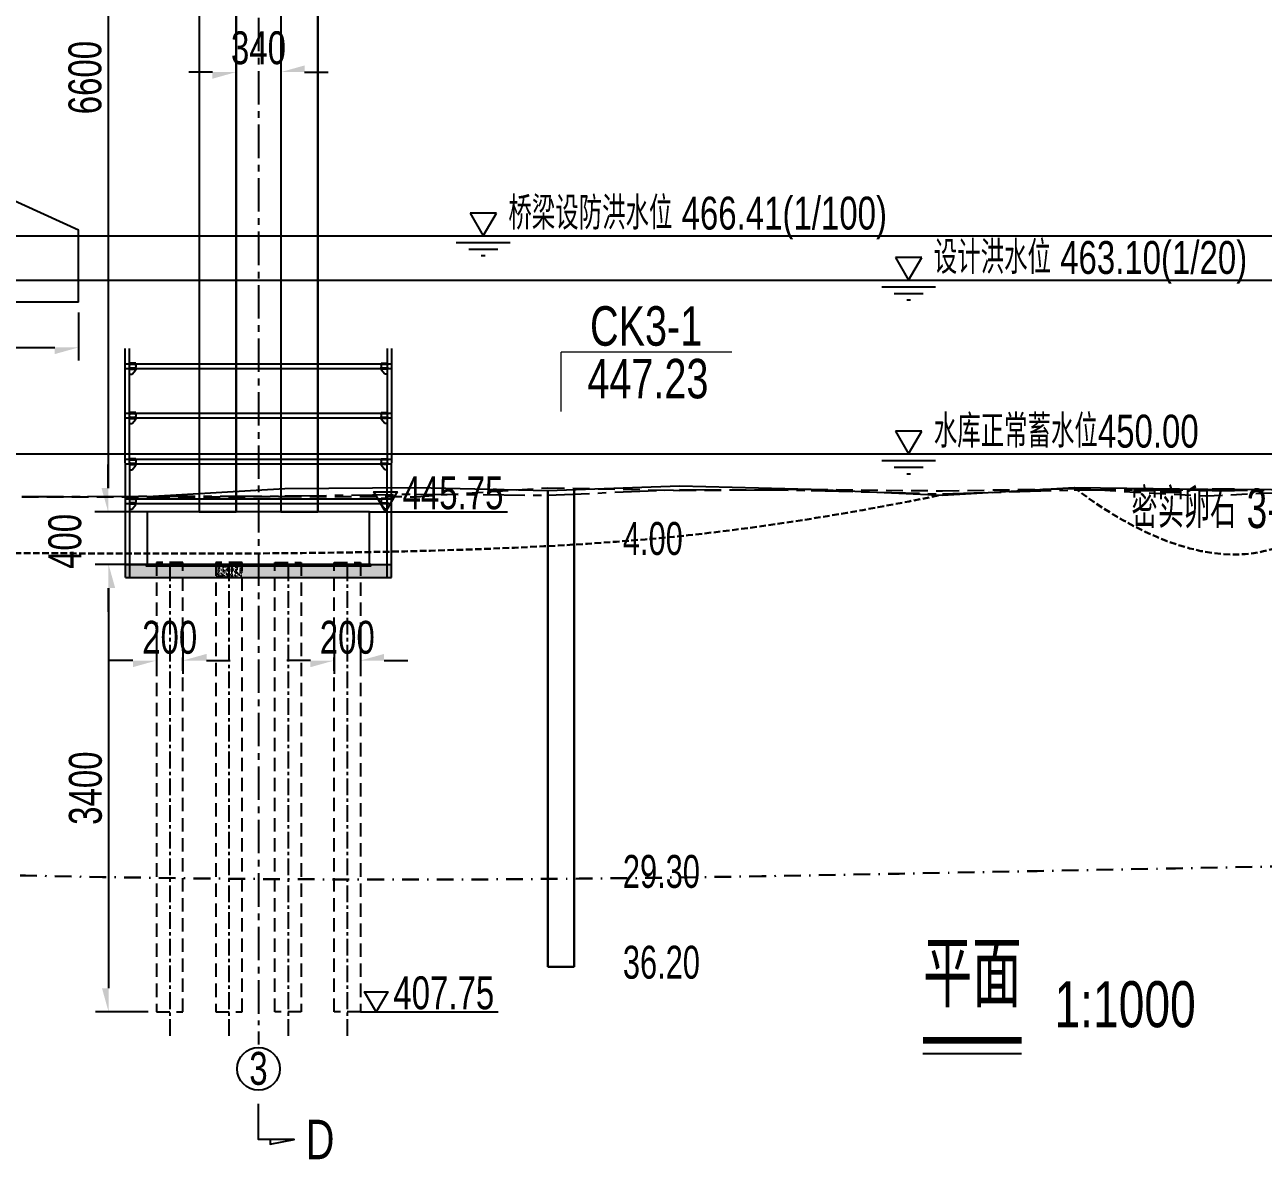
# Model space of a CAD drawing. Header units: millimetres. Extents: x 465729 to 466910, y 3671885 to 3673357.
# Drawn here: x 466177.2 to 466271.3, y 3673190.3 to 3673276.5 of the extents above; entities that cross this region are included whole.
import ezdxf
from ezdxf.enums import TextEntityAlignment as Align

# ---------------------------------------------------------------- set-up
doc = ezdxf.new("R2010")
doc.units = ezdxf.units.MM
doc.header["$LTSCALE"] = 0.2
for name, pattern in [('6141', [12, 5, -2, 5]), ('CENTER', [50.8, 31.75, -6.35, 6.35, -6.35]), ('DASHDOT2', [12.7, 6.35, -3.175, 0, -3.175]), ('DASHED', [19.05, 12.7, -6.35])]:
    doc.linetypes.add(name, pattern=pattern)
doc.layers.add('地层界线', color=4, linetype='Continuous', lineweight=30)
doc.layers.add('风化界线', color=6, linetype='DASHDOT2', lineweight=30)
for name, color, linetype in [('地面线', 30, 'Continuous'), ('文字', 7, 'Continuous'), ('标题', 7, 'Continuous'), ('桥墩线', 5, 'Continuous'), ('水位100', 7, 'Continuous'), ('立面(地面线)', 2, 'Continuous'), ('立面(基础)', 2, 'Continuous'), ('立面(墩台号)', 7, 'Continuous'), ('立面(墩台身)', 3, 'Continuous'), ('立面(墩径标注)', 7, 'Continuous'), ('立面(墩高标注)', 7, 'Continuous'), ('立面(断面位置标注)', 7, 'Continuous'), ('立面(标高标注)', 7, 'Continuous'), ('立面(桩长标注)', 7, 'Continuous'), ('设计洪水位', 6, 'Continuous'), ('通航', 2, 'Continuous')]:
    doc.layers.add(name, color=color, linetype=linetype)
doc.layers.add('钢围堰2', color=7, linetype='Continuous', plot=False)
doc.styles.add('BM_Dim', font='stxt.shx', dxfattribs={"width": 0.75, "bigfont": 'dk.shx'})
doc.styles.add('BOM_Font', font='enTxt.shx', dxfattribs={"width": 0.75, "bigfont": 'hzTxt.shx'})
doc.styles.add('LZ_FONT', font='fsdb_z.shx', dxfattribs={"width": 0.7, "bigfont": 'fsdb.shx'})
doc.dimstyles.new('BOM_Dim', dxfattribs={"dimscale": 0.1, "dimtxt": 2.5, "dimasz": 1.8, "dimexe": 1, "dimexo": 3, "dimgap": 0, "dimtad": 1, "dimdec": 1, "dimlfac": 100, "dimzin": 9, "dimdsep": 46, "dimtxsty": 'BOM_Font', "dimblk": 'ArrHalf', "dimblk1": 'ArrHalf', "dimblk2": 'ArrHalf', "dimcen": 0.5, "dimclrd": 7, "dimclre": 7, "dimclrt": 7, "dimaunit": 1, "dimadec": 0, "dimazin": 2, "dimtfac": 1, "dimtdec": 1, "dimtofl": 0, "dimtmove": 2, "dimatfit": 3, "dimfxl": 1, "dimtolj": 1, "dimtzin": 0, "dimarcsym": 0})
pattern_1 = [(50, (233238.08443, 1837493.2575), (0.45546167249, -0.03984771385), [0.047625, -0.523875]), (355, (233238.08443, 1837493.2575), (-0.08810706494, 0.4776416072), [0.0381, -0.4191]), (100.451, (233238.1224, 1837493.25417), (0.36735625416, 0.43779171955), [0.040475, -0.445225]), (46.1842, (233238.08443, 1837493.3845), (0.67769760223, -0.10510581983), [0.0714375, -0.7858125]), (96.6356, (233238.1409, 1837493.3757), (0.59351058617, 0.61856388973), [0.0607125, -0.6678375]), (351.184, (233238.0844, 1837493.3845), (0.59351151453, 0.61856279465), [0.05715, -0.62865]), (21, (233238.14793, 1837493.35274), (0.37903719959, -0.25566379629), [0.047625, -0.523875]), (326, (233238.14793, 1837493.35274), (0.15450507087, 0.4604699153), [0.0381, -0.4191]), (71.4514, (233238.1795, 1837493.33143), (0.53354122693, 0.20480714429), [0.040475, -0.445225]), (37.5, (233238.08443, 1837493.25749), (0.007721508126, 0.211387597183), [0, -0.41402, 0, -0.42545, 0, -0.4206875]), (7.5, (233238.08443, 1837493.25749), (0.167049156276, 0.250451437045), [0, -0.24257, 0, -0.404495, 0, -0.1603375]), (327.5, (233237.94283, 1837493.25749), (0.338976487917, -0.014321859982), [0, -0.15875, 0, -0.4953, 0, -0.657225]), (317.5, (233237.87933, 1837493.2575), (0.370322953465, 0.063566227583), [0, -0.206375, 0, -0.32893, 0, -0.466725])]

# ---------------------------------------------------------------- blocks, each defined once
blk = doc.blocks.new('ArrHalf')
at = {"linetype": 'Continuous'}
blk.add_hatch(color=0, dxfattribs=at).paths.add_polyline_path([(-1, 0), (-1, -0.28), (0, 0)])
blk = doc.blocks.new('*D90')
at = {"layer": 'Defpoints', "color": 0, "linetype": 'Continuous', "transparency": 16777216}
for p in [(466186.991, 3673305.492), (466183.491, 3673239.492), (466186.991, 3673239.492)]:
    blk.add_point(p, dxfattribs=at)
at = {"layer": '立面(墩高标注)', "color": 7, "linetype": 'Continuous', "lineweight": -2, "transparency": 16777216}
for p, q in [((466186.491, 3673305.492), (466182.491, 3673305.492)), ((466183.491, 3673303.692), (466183.491, 3673241.292)), ((466186.491, 3673239.492), (466182.491, 3673239.492))]:
    blk.add_line(p, q, dxfattribs=at)
at = {"layer": '立面(墩高标注)', "color": 7, "linetype": 'Continuous', "lineweight": -2, "transparency": 16777216, "xscale": 1.8, "yscale": 1.8, "zscale": 1.8}
for p, rotation in [((466183.491, 3673305.492), 90), ((466183.491, 3673239.492), 270)]:
    blk.add_blockref('ArrHalf', p, dxfattribs=dict(at, rotation=rotation))
at = {"layer": '立面(墩高标注)', "color": 7, "linetype": 'Continuous', "transparency": 16777216, "insert": (466181.741, 3673272.492), "char_height": 2.5, "attachment_point": 5, "rotation": 90, "style": 'BOM_Font'}
blk.add_mtext('\\A1;6600', dxfattribs=at)
blk = doc.blocks.new('*D91')
at = {"layer": 'Defpoints', "color": 0, "linetype": 'Continuous', "transparency": 16777216}
for p in [(466186.755, 3673239.492), (466183.505, 3673235.492), (466186.755, 3673235.492)]:
    blk.add_point(p, dxfattribs=at)
at = {"layer": '立面(桩长标注)', "color": 7, "linetype": 'Continuous', "lineweight": -2, "transparency": 16777216}
for p, q in [((466183.505, 3673241.292), (466183.505, 3673243.092)), ((466184.255, 3673239.492), (466182.505, 3673239.492)), ((466184.255, 3673235.492), (466182.505, 3673235.492)), ((466183.505, 3673233.692), (466183.505, 3673231.892))]:
    blk.add_line(p, q, dxfattribs=at)
at = {"layer": '立面(桩长标注)', "color": 7, "linetype": 'Continuous', "lineweight": -2, "transparency": 16777216, "xscale": 1.8, "yscale": 1.8, "zscale": 1.8}
for p, rotation in [((466183.505, 3673239.492), 270), ((466183.505, 3673235.492), 90)]:
    blk.add_blockref('ArrHalf', p, dxfattribs=dict(at, rotation=rotation))
at = {"layer": '立面(桩长标注)', "color": 7, "linetype": 'Continuous', "transparency": 16777216, "insert": (466180.212, 3673237.245), "char_height": 2.5, "attachment_point": 5, "rotation": 90, "style": 'BOM_Font'}
blk.add_mtext('\\A1;400', dxfattribs=at)
blk = doc.blocks.new('*D92')
at = {"layer": 'Defpoints', "color": 0, "linetype": 'Continuous', "transparency": 16777216}
for p in [(466187.025, 3673235.492), (466183.525, 3673201.492), (466187.025, 3673201.492)]:
    blk.add_point(p, dxfattribs=at)
at = {"layer": '立面(桩长标注)', "color": 7, "linetype": 'Continuous', "lineweight": -2, "transparency": 16777216}
for p, q in [((466186.525, 3673235.492), (466182.525, 3673235.492)), ((466183.525, 3673233.692), (466183.525, 3673203.292)), ((466186.525, 3673201.492), (466182.525, 3673201.492))]:
    blk.add_line(p, q, dxfattribs=at)
at = {"layer": '立面(桩长标注)', "color": 7, "linetype": 'Continuous', "lineweight": -2, "transparency": 16777216, "xscale": 1.8, "yscale": 1.8, "zscale": 1.8}
for p, rotation in [((466183.525, 3673235.492), 90), ((466183.525, 3673201.492), 270)]:
    blk.add_blockref('ArrHalf', p, dxfattribs=dict(at, rotation=rotation))
at = {"layer": '立面(桩长标注)', "color": 7, "linetype": 'Continuous', "transparency": 16777216, "insert": (466181.775, 3673218.492), "char_height": 2.5, "attachment_point": 5, "rotation": 90, "style": 'BOM_Font'}
blk.add_mtext('\\A1;3400', dxfattribs=at)
blk = doc.blocks.new('*D93')
at = {"layer": 'Defpoints', "color": 0, "linetype": 'Continuous', "transparency": 16777216}
for p in [(466187.169, 3673230.889), (466189.169, 3673230.889), (466189.169, 3673228.191)]:
    blk.add_point(p, dxfattribs=at)
at = {"layer": '立面(桩长标注)', "color": 7, "linetype": 'Continuous', "lineweight": -2, "transparency": 16777216}
for p, q in [((466187.169, 3673230.389), (466187.169, 3673227.191)), ((466189.169, 3673230.389), (466189.169, 3673227.191)), ((466185.369, 3673228.191), (466183.569, 3673228.191)), ((466190.969, 3673228.191), (466192.769, 3673228.191))]:
    blk.add_line(p, q, dxfattribs=at)
at = {"layer": '立面(桩长标注)', "color": 7, "linetype": 'Continuous', "lineweight": -2, "transparency": 16777216, "xscale": 1.8, "yscale": 1.8, "zscale": 1.8, "rotation": 180}
blk.add_blockref('ArrHalf', (466189.169, 3673228.191), dxfattribs=at)
at = {"layer": '立面(桩长标注)', "color": 7, "linetype": 'Continuous', "lineweight": -2, "transparency": 16777216, "xscale": 1.8, "yscale": 1.8, "zscale": 1.8}
blk.add_blockref('ArrHalf', (466187.169, 3673228.191), dxfattribs=at)
at = {"layer": '立面(桩长标注)', "color": 7, "linetype": 'Continuous', "transparency": 16777216, "insert": (466188.169, 3673229.941), "char_height": 2.5, "attachment_point": 5, "style": 'BOM_Font'}
blk.add_mtext('\\A1;200', dxfattribs=at)
blk = doc.blocks.new('*D94')
at = {"layer": 'Defpoints', "color": 0, "linetype": 'Continuous', "transparency": 16777216}
for p in [(466200.669, 3673230.889), (466202.669, 3673230.889), (466202.669, 3673228.191)]:
    blk.add_point(p, dxfattribs=at)
at = {"layer": '立面(桩长标注)', "color": 7, "linetype": 'Continuous', "lineweight": -2, "transparency": 16777216}
for p, q in [((466200.669, 3673230.389), (466200.669, 3673227.191)), ((466202.669, 3673230.389), (466202.669, 3673227.191)), ((466198.869, 3673228.191), (466197.069, 3673228.191)), ((466204.469, 3673228.191), (466206.269, 3673228.191))]:
    blk.add_line(p, q, dxfattribs=at)
at = {"layer": '立面(桩长标注)', "color": 7, "linetype": 'Continuous', "lineweight": -2, "transparency": 16777216, "xscale": 1.8, "yscale": 1.8, "zscale": 1.8, "rotation": 180}
blk.add_blockref('ArrHalf', (466202.669, 3673228.191), dxfattribs=at)
at = {"layer": '立面(桩长标注)', "color": 7, "linetype": 'Continuous', "lineweight": -2, "transparency": 16777216, "xscale": 1.8, "yscale": 1.8, "zscale": 1.8}
blk.add_blockref('ArrHalf', (466200.669, 3673228.191), dxfattribs=at)
at = {"layer": '立面(桩长标注)', "color": 7, "linetype": 'Continuous', "transparency": 16777216, "insert": (466201.669, 3673229.941), "char_height": 2.5, "attachment_point": 5, "style": 'BOM_Font'}
blk.add_mtext('\\A1;200', dxfattribs=at)
blk = doc.blocks.new('*D180')
at = {"layer": 'Defpoints', "color": 0, "linetype": 'Continuous', "transparency": 16777216}
for p in [(466071.234, 3673255.146), (466181.234, 3673255.146), (466181.234, 3673251.983)]:
    blk.add_point(p, dxfattribs=at)
at = {"layer": '通航', "linetype": 'Continuous', "lineweight": -2, "transparency": 16777216}
for p, q in [((466071.234, 3673254.646), (466071.234, 3673250.983)), ((466181.234, 3673254.646), (466181.234, 3673250.983)), ((466073.034, 3673251.983), (466179.434, 3673251.983))]:
    blk.add_line(p, q, dxfattribs=at)
at = {"layer": '通航', "linetype": 'Continuous', "lineweight": -2, "transparency": 16777216, "xscale": 1.8, "yscale": 1.8, "zscale": 1.8, "rotation": 180}
blk.add_blockref('ArrHalf', (466071.234, 3673251.983), dxfattribs=at)
at = {"layer": '通航', "linetype": 'Continuous', "lineweight": -2, "transparency": 16777216, "xscale": 1.8, "yscale": 1.8, "zscale": 1.8}
blk.add_blockref('ArrHalf', (466181.234, 3673251.983), dxfattribs=at)
at = {"layer": '通航', "linetype": 'Continuous', "transparency": 16777216, "insert": (466126.234, 3673253.733), "char_height": 2.5, "attachment_point": 5, "style": 'BOM_Font'}
blk.add_mtext('\\A1;11000', dxfattribs=at)
blk = doc.blocks.new('水位')
at = {"layer": '文字', "color": 7, "linetype": 'Continuous'}
for p, q in [((1, 1.732), (-1, 1.732)), ((-1, 1.732), (0, 0)), ((0, 0), (1, 1.732)), ((-3, 0), (3, 0)), ((-2.05, -0.5), (2.05, -0.5)), ((-1.1, -1), (1.1, -1)), ((-0.15, -1.5), (0.15, -1.5))]:
    blk.add_line(p, q, dxfattribs=at)
blk = doc.blocks.new('*D185')
at = {"layer": 'Defpoints', "color": 0, "linetype": 'Continuous', "transparency": 16777216}
for p in [(466193.219, 3673272.91), (466196.619, 3673272.91), (466196.619, 3673272.91)]:
    blk.add_point(p, dxfattribs=at)
at = {"layer": '立面(墩径标注)', "color": 7, "linetype": 'Continuous', "lineweight": -2, "transparency": 16777216}
for p, q in [((466191.419, 3673272.91), (466189.619, 3673272.91)), ((466198.419, 3673272.91), (466200.219, 3673272.91))]:
    blk.add_line(p, q, dxfattribs=at)
at = {"layer": '立面(墩径标注)', "color": 7, "linetype": 'Continuous', "lineweight": -2, "transparency": 16777216, "xscale": 1.8, "yscale": 1.8, "zscale": 1.8}
blk.add_blockref('ArrHalf', (466193.219, 3673272.91), dxfattribs=at)
at = {"layer": '立面(墩径标注)', "color": 7, "linetype": 'Continuous', "lineweight": -2, "transparency": 16777216, "xscale": 1.8, "yscale": 1.8, "zscale": 1.8, "rotation": 180}
blk.add_blockref('ArrHalf', (466196.619, 3673272.91), dxfattribs=at)
at = {"layer": '立面(墩径标注)', "color": 7, "linetype": 'Continuous', "transparency": 16777216, "insert": (466194.919, 3673274.74), "char_height": 2.5, "attachment_point": 5, "style": 'BOM_Font'}
blk.add_mtext('\\A1;340', dxfattribs=at)

msp = doc.modelspace()

# ---------------------------------------------------------------- hatches: boundary and pattern name
at = {"layer": '钢围堰2', "linetype": 'Continuous'}
h = msp.add_hatch(dxfattribs=at)
h.set_pattern_fill('AR-CONC', scale=0.0025, style=0)
h.set_pattern_definition(pattern_1)
h.paths.add_polyline_path([(466191.6689, 3673235.492), (466189.1689, 3673235.4919), (466189.1689, 3673234.4913), (466191.6689, 3673234.4914)])
h.paths.add_polyline_path([(466196.1689, 3673235.4921), (466193.6689, 3673235.4921), (466193.6689, 3673234.4914), (466196.1689, 3673234.4915)])
h.paths.add_polyline_path([(466197.1139, 3673235.4921), (466196.1689, 3673235.4921), (466196.1689, 3673234.4915), (466197.1139, 3673234.4915)])
h.paths.add_polyline_path([(466197.7439, 3673235.4921), (466197.1139, 3673235.4921), (466197.1139, 3673234.4915), (466197.7439, 3673234.4915)])
h.paths.add_polyline_path([(466198.1689, 3673235.4921), (466197.7439, 3673235.4921), (466197.7439, 3673234.4915), (466198.1689, 3673234.4915)])
h.paths.add_polyline_path([(466200.6689, 3673235.4921), (466198.1689, 3673235.4921), (466198.1689, 3673234.4915), (466200.6689, 3673234.4916)])
h.paths.add_polyline_path([(466202.6689, 3673235.4921), (466200.6689, 3673235.4921), (466200.6689, 3673234.4916), (466202.6689, 3673234.4917)])
h.paths.add_polyline_path([(466204.7094, 3673235.4923), (466203.3689, 3673235.4923), (466203.3689, 3673235.4921), (466202.6689, 3673235.4921), (466202.6689, 3673234.4917), (466204.7088, 3673234.4917)])
h.paths.add_polyline_path([(466205.0378, 3673235.4923), (466204.7094, 3673235.4923), (466204.7088, 3673234.4917), (466205.0373, 3673234.4917)])
h.paths.add_polyline_path([(466189.1689, 3673235.4919), (466187.1689, 3673235.4919), (466187.1689, 3673234.4912), (466189.1689, 3673234.4913)])
h.paths.add_polyline_path([(466187.1689, 3673235.4919), (466185.7439, 3673235.4918), (466185.7439, 3673234.4912), (466187.1689, 3673234.4912)])
h.paths.add_polyline_path([(466185.7439, 3673235.4918), (466185.1283, 3673235.4918), (466185.1289, 3673234.4912), (466185.7439, 3673234.4912)])
h.paths.add_polyline_path([(466185.1139, 3673235.4918), (466184.7999, 3673235.4918), (466184.8004, 3673234.4912), (466185.1139, 3673234.4912)])
h.paths.add_polyline_path([(466185.1283, 3673235.4918), (466185.1139, 3673235.4918), (466185.1139, 3673234.4912), (466185.1289, 3673234.4912)])
h = msp.add_hatch(dxfattribs=at)
h.set_pattern_fill('AR-CONC', scale=0.0025, style=0)
h.set_pattern_definition(pattern_1)
h.paths.add_polyline_path([(466193.6689, 3673235.492), (466191.6689, 3673235.492), (466191.6689, 3673234.4914), (466193.6689, 3673234.4914)])

# ---------------------------------------------------------------- linework, layer by layer
at = {"color": 8, "linetype": 'Continuous'}
for p, q in [((466023.3979, 3673257.0902), (466391.0109, 3673257.0902)), ((466057.8317, 3673243.8902), (466336.1578, 3673243.8902))]:
    msp.add_line(p, q, dxfattribs=at)
at = {"layer": '地面线', "linetype": 'Continuous', "ltscale": 0.5}
msp.add_lwpolyline([(466176.9189, 3673240.6282), (466186.9189, 3673240.6772), (466196.9189, 3673241.2772), (466206.9189, 3673241.3292), (466216.9189, 3673241.1162), (466226.9189, 3673241.4662), (466236.9189, 3673241.2112), (466246.9189, 3673240.7542), (466256.9189, 3673241.3342), (466266.9189, 3673241.2112), (466276.9189, 3673241.1702)], dxfattribs=at)
at = {"layer": '标题', "color": 7, "linetype": 'Continuous', "const_width": 0.5}
msp.add_lwpolyline([(466245.4273, 3673199.3244), (466252.9273, 3673199.3244)], dxfattribs=at)
at = {"layer": '标题', "color": 7, "linetype": 'Continuous'}
msp.add_lwpolyline([(466245.4273, 3673198.3244), (466252.9273, 3673198.3244)], dxfattribs=at)
at = {"layer": '桥墩线', "linetype": 'Continuous'}
for points in [[(466190.4189, 3673305.4921), (466190.4189, 3673239.4921), (466193.2189, 3673239.4921), (466193.2189, 3673305.4921), (466190.3341, 3673305.4921)], [(466196.6189, 3673305.4921), (466196.6189, 3673239.4921), (466199.4189, 3673239.4921), (466199.4189, 3673305.4921), (466196.6189, 3673305.4921)]]:
    msp.add_lwpolyline(points, dxfattribs=at)
at = {"layer": '水位100', "color": 8, "linetype": 'Continuous'}
msp.add_line((466016.5964, 3673260.4602), (466397.4958, 3673260.4602), dxfattribs=at)
at = {"layer": '立面(地面线)', "linetype": 'DASHED', "ltscale": 0.5}
msp.add_lwpolyline([(466176.9189, 3673240.6222), (466186.9189, 3673240.6316), (466196.9189, 3673240.6485), (466206.9189, 3673240.6441), (466216.9189, 3673241.32), (466226.9189, 3673241.1211), (466236.9189, 3673241.2131), (466246.9189, 3673241.0871), (466256.9189, 3673241.2577), (466266.9189, 3673240.6976), (466276.9189, 3673241.1909)], dxfattribs=at)
at = {"layer": '立面(地面线)', "linetype": 'CENTER', "ltscale": 0.5}
msp.add_lwpolyline([(466176.9189, 3673240.6471), (466186.9189, 3673240.686), (466196.9189, 3673240.6952), (466206.9189, 3673240.8438), (466216.9189, 3673240.7506), (466226.9189, 3673241.1977), (466236.9189, 3673241.1173), (466246.9189, 3673240.8526), (466256.9189, 3673241.1613), (466266.9189, 3673241.1506), (466276.9189, 3673241.1377)], dxfattribs=at)
at = {"layer": '立面(基础)', "color": 7, "linetype": 'CENTER', "ltscale": 0.4}
msp.add_line((466194.9189, 3673305.4921), (466194.9189, 3673200.4921), dxfattribs=at)
at = {"layer": '立面(基础)', "color": 7, "linetype": 'CENTER', "ltscale": 0.2}
for p, q in [((466188.1689, 3673235.4921), (466188.1689, 3673199.461)), ((466192.6689, 3673235.4921), (466192.6689, 3673199.461)), ((466197.1689, 3673235.4921), (466197.1689, 3673199.461)), ((466201.6689, 3673235.4921), (466201.6689, 3673199.461))]:
    msp.add_line(p, q, dxfattribs=at)
at = {"layer": '立面(基础)', "color": 2, "linetype": 'Continuous', "ltscale": 0.4}
for points in [[(466186.4689, 3673239.4921), (466186.4689, 3673235.4921), (466203.3689, 3673235.4921), (466203.3689, 3673239.4921)], [(466186.3689, 3673235.4921), (466186.3689, 3673235.3921), (466203.4689, 3673235.3921), (466203.4689, 3673235.4921)]]:
    msp.add_lwpolyline(points, close=True, dxfattribs=at)
at = {"layer": '立面(基础)', "color": 2, "linetype": 'DASHED', "ltscale": 0.4}
for points in [[(466187.1689, 3673235.6421), (466187.1689, 3673201.4921), (466189.1689, 3673201.4921), (466189.1689, 3673235.6421)], [(466191.6689, 3673235.6421), (466191.6689, 3673201.4921), (466193.6689, 3673201.4921), (466193.6689, 3673235.6421)], [(466198.1689, 3673235.6421), (466198.1689, 3673201.4921), (466196.1689, 3673201.4921), (466196.1689, 3673235.6421)], [(466202.6689, 3673235.6421), (466202.6689, 3673201.4921), (466200.6689, 3673201.4921), (466200.6689, 3673235.6421)]]:
    msp.add_lwpolyline(points, close=True, dxfattribs=at)
at = {"layer": '立面(墩台号)', "linetype": 'Continuous'}
msp.add_line((466194.9189, 3673200.0069), (466194.9189, 3673199.0069), dxfattribs=at)
msp.add_circle((466194.9189, 3673197.1665), 1.625, dxfattribs=at)
at = {"layer": '立面(墩台身)', "color": 3, "linetype": 'Continuous', "ltscale": 0.4}
for points in [[(466190.4189, 3673305.4921), (466190.4189, 3673239.4921)], [(466193.2189, 3673305.4921), (466193.2189, 3673239.4921)], [(466196.6189, 3673305.4921), (466196.6189, 3673239.4921)], [(466199.4189, 3673305.4921), (466199.4189, 3673239.4921)]]:
    msp.add_lwpolyline(points, dxfattribs=at)
at = {"layer": '立面(断面位置标注)', "linetype": 'Continuous'}
msp.add_lwpolyline([(466195.8189, 3673191.794), (466195.8189, 3673191.434), (466197.6189, 3673191.794), (466194.9189, 3673191.794), (466194.9189, 3673194.494)], dxfattribs=at)
at = {"layer": '立面(标高标注)', "color": 7, "linetype": 'Continuous'}
for points in [[(466203.3689, 3673239.4921), (466204.5689, 3673239.4921), (466203.6747, 3673241.0193), (466205.4631, 3673241.0193), (466204.5689, 3673239.4921), (466213.8492, 3673239.4921)], [(466202.6689, 3673201.4921), (466203.8689, 3673201.4921), (466202.9747, 3673203.0193), (466204.7631, 3673203.0193), (466203.8689, 3673201.4921), (466213.1492, 3673201.4921)]]:
    msp.add_lwpolyline(points, dxfattribs=at)
at = {"layer": '设计洪水位', "linetype": 'Continuous'}
msp.add_lwpolyline([(466194.9189, 3673257.0902), (466244.3402, 3673257.0902)], dxfattribs=at)
at = {"layer": '通航', "linetype": 'Continuous'}
for p, q in [((466175.7345, 3673263.4232), (466181.2345, 3673260.9232)), ((466181.2345, 3673255.4232), (466181.2345, 3673260.9232)), ((466181.2345, 3673255.4232), (466181.2345, 3673260.9232)), ((466181.2345, 3673255.4232), (466071.2345, 3673255.4232))]:
    msp.add_line(p, q, dxfattribs=at)
at = {"layer": '钢围堰2', "color": 1}
for p, q in [((466184.8004, 3673234.4912), (466184.7896, 3673251.9102)), ((466185.1289, 3673234.4912), (466185.1162, 3673251.9102)), ((466204.7088, 3673234.4912), (466204.7215, 3673251.9102)), ((466205.0373, 3673234.4912), (466205.0481, 3673251.9102)), ((466184.8189, 3673250.7421), (466205.0405, 3673250.7421)), ((466184.8189, 3673250.3821), (466205.0403, 3673250.3821)), ((466185.5929, 3673250.7811), (466185.1189, 3673250.7811)), ((466185.1189, 3673250.3431), (466185.5929, 3673250.3431)), ((466185.3189, 3673249.9431), (466185.5929, 3673250.2931)), ((466185.5929, 3673250.6431), (466185.5929, 3673250.4811)), ((466185.5929, 3673250.3431), (466185.5929, 3673250.2931)), ((466204.2449, 3673250.7811), (466204.7189, 3673250.7811)), ((466204.2449, 3673250.6431), (466204.2449, 3673250.4811)), ((466204.7189, 3673250.3431), (466204.2449, 3673250.3431)), ((466204.2449, 3673250.3431), (466204.2449, 3673250.2931)), ((466204.5189, 3673249.9431), (466204.2449, 3673250.2931)), ((466185.1189, 3673249.9431), (466185.3189, 3673249.9431)), ((466204.7189, 3673249.9431), (466204.5189, 3673249.9431)), ((466184.8189, 3673246.9921), (466205.0405, 3673246.9921)), ((466184.8189, 3673246.6321), (466205.0403, 3673246.6321)), ((466185.5929, 3673247.0311), (466185.1189, 3673247.0311)), ((466185.1189, 3673246.5931), (466185.5929, 3673246.5931)), ((466185.3189, 3673246.1931), (466185.5929, 3673246.5431)), ((466185.5929, 3673246.8931), (466185.5929, 3673246.7311)), ((466185.5929, 3673246.5931), (466185.5929, 3673246.5431)), ((466204.2449, 3673247.0311), (466204.7189, 3673247.0311)), ((466204.2449, 3673246.8931), (466204.2449, 3673246.7311)), ((466204.7189, 3673246.5931), (466204.2449, 3673246.5931)), ((466204.2449, 3673246.5931), (466204.2449, 3673246.5431)), ((466204.5189, 3673246.1931), (466204.2449, 3673246.5431)), ((466185.1189, 3673246.1931), (466185.3189, 3673246.1931)), ((466204.7189, 3673246.1931), (466204.5189, 3673246.1931)), ((466184.8189, 3673243.4921), (466205.0405, 3673243.4921)), ((466184.8189, 3673243.1321), (466205.0403, 3673243.1321)), ((466185.5929, 3673243.5311), (466185.1189, 3673243.5311)), ((466185.1189, 3673243.0931), (466185.5929, 3673243.0931)), ((466185.1189, 3673242.6931), (466185.3189, 3673242.6931)), ((466185.3189, 3673242.6931), (466185.5929, 3673243.0431)), ((466185.5929, 3673243.3931), (466185.5929, 3673243.2311)), ((466185.5929, 3673243.0931), (466185.5929, 3673243.0431)), ((466204.2449, 3673243.5311), (466204.7189, 3673243.5311)), ((466204.2449, 3673243.3931), (466204.2449, 3673243.2311)), ((466204.7189, 3673243.0931), (466204.2449, 3673243.0931)), ((466204.2449, 3673243.0931), (466204.2449, 3673243.0431)), ((466204.5189, 3673242.6931), (466204.2449, 3673243.0431)), ((466204.7189, 3673242.6931), (466204.5189, 3673242.6931)), ((466184.8189, 3673240.4921), (466205.0405, 3673240.4921)), ((466184.8189, 3673240.1321), (466205.0403, 3673240.1321)), ((466185.5929, 3673240.5311), (466185.1189, 3673240.5311)), ((466185.1189, 3673240.0931), (466185.5929, 3673240.0931)), ((466185.3189, 3673239.6931), (466185.5929, 3673240.0431)), ((466185.5929, 3673240.3931), (466185.5929, 3673240.2311)), ((466185.5929, 3673240.0931), (466185.5929, 3673240.0431)), ((466204.2449, 3673240.5311), (466204.7189, 3673240.5311)), ((466204.2449, 3673240.3931), (466204.2449, 3673240.2311)), ((466204.7189, 3673240.0931), (466204.2449, 3673240.0931)), ((466204.2449, 3673240.0931), (466204.2449, 3673240.0431)), ((466204.5189, 3673239.6931), (466204.2449, 3673240.0431)), ((466185.1189, 3673239.6931), (466185.3189, 3673239.6931)), ((466204.7189, 3673239.6931), (466204.5189, 3673239.6931)), ((466184.8004, 3673235.4918), (466205.0373, 3673235.4923)), ((466184.8004, 3673234.4912), (466205.0373, 3673234.4917))]:
    msp.add_line(p, q, dxfattribs=at)
for points in [[(466185.5929, 3673250.7811), (466185.5874, 3673250.7811, 0.3666294), (466185.5815, 3673250.7761), (466185.5735, 3673250.7281, -0.3666294), (466185.5616, 3673250.7181), (466185.1501, 3673250.7181, -0.3666294), (466185.1382, 3673250.7281), (466185.1302, 3673250.7761, 0.3666294), (466185.1243, 3673250.7811), (466185.1189, 3673250.7811), (466185.1189, 3673250.6431), (466185.1243, 3673250.6431, 0.3666294), (466185.1302, 3673250.6481), (466185.1382, 3673250.696, -0.3666294), (466185.1501, 3673250.7061), (466185.5616, 3673250.7061, -0.3666294), (466185.5735, 3673250.696), (466185.5815, 3673250.6481, 0.3666294), (466185.5874, 3673250.6431), (466185.5929, 3673250.6431)], [(466185.5929, 3673250.4811), (466185.5874, 3673250.4811, 0.3666294), (466185.5815, 3673250.4761), (466185.5735, 3673250.4281, -0.3666294), (466185.5616, 3673250.4181), (466185.1501, 3673250.4181, -0.3666294), (466185.1382, 3673250.4281), (466185.1302, 3673250.4761, 0.3666294), (466185.1243, 3673250.4811), (466185.1189, 3673250.4811), (466185.1189, 3673250.3431), (466185.1243, 3673250.3431, 0.3666294), (466185.1302, 3673250.3481), (466185.1382, 3673250.396, -0.3666294), (466185.1501, 3673250.4061), (466185.5616, 3673250.4061, -0.3666294), (466185.5735, 3673250.396), (466185.5815, 3673250.3481, 0.3666294), (466185.5874, 3673250.3431), (466185.5929, 3673250.3431)], [(466204.2449, 3673250.7811), (466204.2503, 3673250.7811, -0.3666294), (466204.2562, 3673250.7761), (466204.2642, 3673250.7281, 0.3666294), (466204.2761, 3673250.7181), (466204.6876, 3673250.7181, 0.3666294), (466204.6995, 3673250.7281), (466204.7075, 3673250.7761, -0.3666294), (466204.7134, 3673250.7811), (466204.7189, 3673250.7811), (466204.7189, 3673250.6431), (466204.7134, 3673250.6431, -0.3666294), (466204.7075, 3673250.6481), (466204.6995, 3673250.696, 0.3666294), (466204.6876, 3673250.7061), (466204.2761, 3673250.7061, 0.3666294), (466204.2642, 3673250.696), (466204.2562, 3673250.6481, -0.3666294), (466204.2503, 3673250.6431), (466204.2449, 3673250.6431)], [(466204.2449, 3673250.4811), (466204.2503, 3673250.4811, -0.3666294), (466204.2562, 3673250.4761), (466204.2642, 3673250.4281, 0.3666294), (466204.2761, 3673250.4181), (466204.6876, 3673250.4181, 0.3666294), (466204.6995, 3673250.4281), (466204.7075, 3673250.4761, -0.3666294), (466204.7134, 3673250.4811), (466204.7189, 3673250.4811), (466204.7189, 3673250.3431), (466204.7134, 3673250.3431, -0.3666294), (466204.7075, 3673250.3481), (466204.6995, 3673250.396, 0.3666294), (466204.6876, 3673250.4061), (466204.2761, 3673250.4061, 0.3666294), (466204.2642, 3673250.396), (466204.2562, 3673250.3481, -0.3666294), (466204.2503, 3673250.3431), (466204.2449, 3673250.3431)], [(466185.5929, 3673247.0311), (466185.5874, 3673247.0311, 0.3666294), (466185.5815, 3673247.0261), (466185.5735, 3673246.9781, -0.3666294), (466185.5616, 3673246.9681), (466185.1501, 3673246.9681, -0.3666294), (466185.1382, 3673246.9781), (466185.1302, 3673247.0261, 0.3666294), (466185.1243, 3673247.0311), (466185.1189, 3673247.0311), (466185.1189, 3673246.8931), (466185.1243, 3673246.8931, 0.3666294), (466185.1302, 3673246.8981), (466185.1382, 3673246.946, -0.3666294), (466185.1501, 3673246.9561), (466185.5616, 3673246.9561, -0.3666294), (466185.5735, 3673246.946), (466185.5815, 3673246.8981, 0.3666294), (466185.5874, 3673246.8931), (466185.5929, 3673246.8931)], [(466185.5929, 3673246.7311), (466185.5874, 3673246.7311, 0.3666294), (466185.5815, 3673246.7261), (466185.5735, 3673246.6781, -0.3666294), (466185.5616, 3673246.6681), (466185.1501, 3673246.6681, -0.3666294), (466185.1382, 3673246.6781), (466185.1302, 3673246.7261, 0.3666294), (466185.1243, 3673246.7311), (466185.1189, 3673246.7311), (466185.1189, 3673246.5931), (466185.1243, 3673246.5931, 0.3666294), (466185.1302, 3673246.5981), (466185.1382, 3673246.646, -0.3666294), (466185.1501, 3673246.6561), (466185.5616, 3673246.6561, -0.3666294), (466185.5735, 3673246.646), (466185.5815, 3673246.5981, 0.3666294), (466185.5874, 3673246.5931), (466185.5929, 3673246.5931)], [(466204.2449, 3673247.0311), (466204.2503, 3673247.0311, -0.3666294), (466204.2562, 3673247.0261), (466204.2642, 3673246.9781, 0.3666294), (466204.2761, 3673246.9681), (466204.6876, 3673246.9681, 0.3666294), (466204.6995, 3673246.9781), (466204.7075, 3673247.0261, -0.3666294), (466204.7134, 3673247.0311), (466204.7189, 3673247.0311), (466204.7189, 3673246.8931), (466204.7134, 3673246.8931, -0.3666294), (466204.7075, 3673246.8981), (466204.6995, 3673246.946, 0.3666294), (466204.6876, 3673246.9561), (466204.2761, 3673246.9561, 0.3666294), (466204.2642, 3673246.946), (466204.2562, 3673246.8981, -0.3666294), (466204.2503, 3673246.8931), (466204.2449, 3673246.8931)], [(466204.2449, 3673246.7311), (466204.2503, 3673246.7311, -0.3666294), (466204.2562, 3673246.7261), (466204.2642, 3673246.6781, 0.3666294), (466204.2761, 3673246.6681), (466204.6876, 3673246.6681, 0.3666294), (466204.6995, 3673246.6781), (466204.7075, 3673246.7261, -0.3666294), (466204.7134, 3673246.7311), (466204.7189, 3673246.7311), (466204.7189, 3673246.5931), (466204.7134, 3673246.5931, -0.3666294), (466204.7075, 3673246.5981), (466204.6995, 3673246.646, 0.3666294), (466204.6876, 3673246.6561), (466204.2761, 3673246.6561, 0.3666294), (466204.2642, 3673246.646), (466204.2562, 3673246.5981, -0.3666294), (466204.2503, 3673246.5931), (466204.2449, 3673246.5931)], [(466185.5929, 3673243.5311), (466185.5874, 3673243.5311, 0.3666294), (466185.5815, 3673243.5261), (466185.5735, 3673243.4781, -0.3666294), (466185.5616, 3673243.4681), (466185.1501, 3673243.4681, -0.3666294), (466185.1382, 3673243.4781), (466185.1302, 3673243.5261, 0.3666294), (466185.1243, 3673243.5311), (466185.1189, 3673243.5311), (466185.1189, 3673243.3931), (466185.1243, 3673243.3931, 0.3666294), (466185.1302, 3673243.3981), (466185.1382, 3673243.446, -0.3666294), (466185.1501, 3673243.4561), (466185.5616, 3673243.4561, -0.3666294), (466185.5735, 3673243.446), (466185.5815, 3673243.3981, 0.3666294), (466185.5874, 3673243.3931), (466185.5929, 3673243.3931)], [(466185.5929, 3673243.2311), (466185.5874, 3673243.2311, 0.3666294), (466185.5815, 3673243.2261), (466185.5735, 3673243.1781, -0.3666294), (466185.5616, 3673243.1681), (466185.1501, 3673243.1681, -0.3666294), (466185.1382, 3673243.1781), (466185.1302, 3673243.2261, 0.3666294), (466185.1243, 3673243.2311), (466185.1189, 3673243.2311), (466185.1189, 3673243.0931), (466185.1243, 3673243.0931, 0.3666294), (466185.1302, 3673243.0981), (466185.1382, 3673243.146, -0.3666294), (466185.1501, 3673243.1561), (466185.5616, 3673243.1561, -0.3666294), (466185.5735, 3673243.146), (466185.5815, 3673243.0981, 0.3666294), (466185.5874, 3673243.0931), (466185.5929, 3673243.0931)], [(466204.2449, 3673243.5311), (466204.2503, 3673243.5311, -0.3666294), (466204.2562, 3673243.5261), (466204.2642, 3673243.4781, 0.3666294), (466204.2761, 3673243.4681), (466204.6876, 3673243.4681, 0.3666294), (466204.6995, 3673243.4781), (466204.7075, 3673243.5261, -0.3666294), (466204.7134, 3673243.5311), (466204.7189, 3673243.5311), (466204.7189, 3673243.3931), (466204.7134, 3673243.3931, -0.3666294), (466204.7075, 3673243.3981), (466204.6995, 3673243.446, 0.3666294), (466204.6876, 3673243.4561), (466204.2761, 3673243.4561, 0.3666294), (466204.2642, 3673243.446), (466204.2562, 3673243.3981, -0.3666294), (466204.2503, 3673243.3931), (466204.2449, 3673243.3931)], [(466204.2449, 3673243.2311), (466204.2503, 3673243.2311, -0.3666294), (466204.2562, 3673243.2261), (466204.2642, 3673243.1781, 0.3666294), (466204.2761, 3673243.1681), (466204.6876, 3673243.1681, 0.3666294), (466204.6995, 3673243.1781), (466204.7075, 3673243.2261, -0.3666294), (466204.7134, 3673243.2311), (466204.7189, 3673243.2311), (466204.7189, 3673243.0931), (466204.7134, 3673243.0931, -0.3666294), (466204.7075, 3673243.0981), (466204.6995, 3673243.146, 0.3666294), (466204.6876, 3673243.1561), (466204.2761, 3673243.1561, 0.3666294), (466204.2642, 3673243.146), (466204.2562, 3673243.0981, -0.3666294), (466204.2503, 3673243.0931), (466204.2449, 3673243.0931)], [(466185.5929, 3673240.5311), (466185.5874, 3673240.5311, 0.3666294), (466185.5815, 3673240.5261), (466185.5735, 3673240.4781, -0.3666294), (466185.5616, 3673240.4681), (466185.1501, 3673240.4681, -0.3666294), (466185.1382, 3673240.4781), (466185.1302, 3673240.5261, 0.3666294), (466185.1243, 3673240.5311), (466185.1189, 3673240.5311), (466185.1189, 3673240.3931), (466185.1243, 3673240.3931, 0.3666294), (466185.1302, 3673240.3981), (466185.1382, 3673240.446, -0.3666294), (466185.1501, 3673240.4561), (466185.5616, 3673240.4561, -0.3666294), (466185.5735, 3673240.446), (466185.5815, 3673240.3981, 0.3666294), (466185.5874, 3673240.3931), (466185.5929, 3673240.3931)], [(466185.5929, 3673240.2311), (466185.5874, 3673240.2311, 0.3666294), (466185.5815, 3673240.2261), (466185.5735, 3673240.1781, -0.3666294), (466185.5616, 3673240.1681), (466185.1501, 3673240.1681, -0.3666294), (466185.1382, 3673240.1781), (466185.1302, 3673240.2261, 0.3666294), (466185.1243, 3673240.2311), (466185.1189, 3673240.2311), (466185.1189, 3673240.0931), (466185.1243, 3673240.0931, 0.3666294), (466185.1302, 3673240.0981), (466185.1382, 3673240.146, -0.3666294), (466185.1501, 3673240.1561), (466185.5616, 3673240.1561, -0.3666294), (466185.5735, 3673240.146), (466185.5815, 3673240.0981, 0.3666294), (466185.5874, 3673240.0931), (466185.5929, 3673240.0931)], [(466204.2449, 3673240.5311), (466204.2503, 3673240.5311, -0.3666294), (466204.2562, 3673240.5261), (466204.2642, 3673240.4781, 0.3666294), (466204.2761, 3673240.4681), (466204.6876, 3673240.4681, 0.3666294), (466204.6995, 3673240.4781), (466204.7075, 3673240.5261, -0.3666294), (466204.7134, 3673240.5311), (466204.7189, 3673240.5311), (466204.7189, 3673240.3931), (466204.7134, 3673240.3931, -0.3666294), (466204.7075, 3673240.3981), (466204.6995, 3673240.446, 0.3666294), (466204.6876, 3673240.4561), (466204.2761, 3673240.4561, 0.3666294), (466204.2642, 3673240.446), (466204.2562, 3673240.3981, -0.3666294), (466204.2503, 3673240.3931), (466204.2449, 3673240.3931)], [(466204.2449, 3673240.2311), (466204.2503, 3673240.2311, -0.3666294), (466204.2562, 3673240.2261), (466204.2642, 3673240.1781, 0.3666294), (466204.2761, 3673240.1681), (466204.6876, 3673240.1681, 0.3666294), (466204.6995, 3673240.1781), (466204.7075, 3673240.2261, -0.3666294), (466204.7134, 3673240.2311), (466204.7189, 3673240.2311), (466204.7189, 3673240.0931), (466204.7134, 3673240.0931, -0.3666294), (466204.7075, 3673240.0981), (466204.6995, 3673240.146, 0.3666294), (466204.6876, 3673240.1561), (466204.2761, 3673240.1561, 0.3666294), (466204.2642, 3673240.146), (466204.2562, 3673240.0981, -0.3666294), (466204.2503, 3673240.0931), (466204.2449, 3673240.0931)]]:
    msp.add_lwpolyline(points, format="xyb", close=True, dxfattribs=at)
at = {"layer": '风化界线', "color": 4, "linetype": 'ByBlock', "lineweight": 20, "ltscale": 0.1}
for p in [(466217.9189, 3673247.1162), (466230.8978, 3673251.6162)]:
    msp.add_line(p, (466217.9189, 3673251.6162), dxfattribs=at)
at = {"layer": '风化界线', "color": 0, "linetype": 'ByBlock'}
for p, q in [((466216.9189, 3673241.1162), (466216.9189, 3673204.9162)), ((466218.9189, 3673204.9162), (466218.9189, 3673241.1162)), ((466216.9189, 3673204.9162), (466218.9189, 3673204.9162))]:
    msp.add_line(p, q, dxfattribs=at)
at = {"layer": '风化界线', "color": 8}
msp.add_open_spline([(465924.9937, 3673296.5848), (465928.5955, 3673296.5455), (465938.0623, 3673296.2005), (465952.4993, 3673292.8971), (465965.4338, 3673284.8439), (465975.1405, 3673272.6573), (465988.6554, 3673255.3076), (466012.9116, 3673236.0171), (466058.5139, 3673219.3333), (466127.9623, 3673212.9663), (466199.7505, 3673210.8635), (466271.5842, 3673212.6924), (466329.9589, 3673213.2284), (466375.3604, 3673229.2446), (466404.5907, 3673246.3822), (466425.0978, 3673258.5796), (466449.2455, 3673273.7186), (466487.2912, 3673278.1594), (466511.5369, 3673281.059), (466516.9189, 3673281.6736)], degree=3, knots=[54.0399679, 54.0399679, 54.0399679, 54.0399679, 59.4309148, 68.216993, 76.8860373, 89.7275476, 107.395509, 132.833841, 156.9343907, 189.7261226, 236.7967026, 264.709304, 298.3626474, 321.2849268, 345.3279361, 366.0281377, 375.6632914, 404.6754422, 412.9597903, 412.9597903, 412.9597903, 412.9597903], dxfattribs=at)
at = {"layer": '风化界线', "color": 8, "linetype": '6141', "lineweight": 30, "ltscale": 0.5}
for points, knots in [([(466256.9189, 3673241.3342), (466260.603, 3673238.4936), (466269.5029, 3673233.8451), (466276.6137, 3673238.7425), (466279.8462, 3673241.1596)], [0.6157538, 0.6157538, 0.6157538, 0.6157538, 9.467339, 16.5915513, 16.5915513, 16.5915513, 16.5915513]), ([(466066.875, 3673240.6252), (466069.6567, 3673239.8232), (466080.4865, 3673236.6508), (466119.8259, 3673236.6185), (466163.7968, 3673236.3988), (466205.4889, 3673236.2424), (466228.5586, 3673237.4556), (466240.5359, 3673239.5017), (466246.6888, 3673240.7408)], [0, 0, 0, 0, 4.7138032, 18.6462421, 56.5696239, 72.122886, 81.0143316, 91.1406334, 91.1406334, 91.1406334, 91.1406334])]:
    msp.add_open_spline(points, degree=3, knots=knots, dxfattribs=at)

# ---------------------------------------------------------------- block references
at = {"layer": '地层界线'}
for p in [(466212.002, 3673260.4602), (466244.3402, 3673257.0902), (466244.3402, 3673243.8902)]:
    msp.add_blockref('水位', p, dxfattribs=at)

# ---------------------------------------------------------------- texts
at = {"layer": '地层界线', "color": 7, "linetype": 'Continuous', "lineweight": 18, "style": 'BM_Dim', "width": 0.75}
for s, p in [('桥梁设防洪水位 466.41(1/100)', (466213.9151, 3673260.9422)), ('设计洪水位 463.10(1/20)', (466246.2533, 3673257.5722)), ('水库正常蓄水位450.00', (466246.2533, 3673244.3722))]:
    msp.add_text(s, height=2.5, dxfattribs=at).set_placement(p)
at = {"layer": '标题', "color": 7, "linetype": 'Continuous', "style": 'BOM_Font', "width": 0.75}
msp.add_text('平面', height=5, dxfattribs=at).set_placement((466249.1773, 3673200.3244), align=Align.BOTTOM_CENTER)
msp.add_text('1:1000', height=3.5, dxfattribs=at).set_placement((466255.4273, 3673200.3244))
at = {"layer": '立面(墩台号)', "color": 7, "linetype": 'Continuous', "style": 'BOM_Font', "width": 0.75}
msp.add_text('3', height=2.5, dxfattribs=at).set_placement((466194.9189, 3673197.1986), align=Align.MIDDLE_CENTER)
at = {"layer": '立面(断面位置标注)', "color": 7, "linetype": 'Continuous', "style": 'BOM_Font', "width": 0.75}
msp.add_text('D', height=3, dxfattribs=at).set_placement((466198.5189, 3673191.794), align=Align.MIDDLE_LEFT)
at = {"layer": '立面(标高标注)', "color": 7, "linetype": 'Continuous', "style": 'BOM_Font', "width": 0.75}
for s, p in [('445.75', (466205.8689, 3673239.6921)), ('407.75', (466205.1689, 3673201.6921))]:
    msp.add_text(s, height=2.5, dxfattribs=at).set_placement(p)
at = {"layer": '风化界线', "color": 4, "linetype": 'DASHED', "lineweight": 20, "ltscale": 0.1, "style": 'LZ_FONT'}
for s, height, width, p in [('CK3-1', 3, 0.75, (466220.1207, 3673252.1162)), ('447.23', 3, 0.75, (466219.9189, 3673248.1162)), ('密实卵石 3-84', 3, 0.7, (466261.2736, 3673238.26, 3.36)), ('4.00', 2.5, 0.7, (466222.6189, 3673236.2162)), ('29.30', 2.5, 0.7, (466222.6189, 3673210.9162)), ('36.20', 2.5, 0.7, (466222.6189, 3673204.0162))]:
    msp.add_text(s, height=height, dxfattribs=dict(at, width=width)).set_placement(p)

# ---------------------------------------------------------------- dimensions: what is measured, and where the dimension line sits
at = {"layer": '立面(墩径标注)', "color": 7, "linetype": 'Continuous'}
dim = msp.add_linear_dim(base=(466196.6189, 3673272.91), p1=(466193.2189, 3673272.91), p2=(466196.6189, 3673272.91), angle=0, dimstyle='BOM_Dim', override={"dimscale": 1, "dimexe": 0, "dimexo": 0, "dimgap": 0.5, "dimdec": 1, "dimlfac": 100, "dimzin": 9, "dimpost": '<>'}, dxfattribs=at)
dim.commit()
dim.dimension.update_dxf_attribs({"geometry": '*D185', "text_midpoint": (466194.9189, 3673274.74), "dimtype": 161})
at = {"layer": '立面(墩高标注)', "color": 7, "linetype": 'Continuous'}
dim = msp.add_linear_dim(base=(466183.4908, 3673239.4921), p1=(466186.9908, 3673305.4921), p2=(466186.9908, 3673239.4921), angle=90, dimstyle='BOM_Dim', override={"dimscale": 1, "dimexe": 1, "dimexo": 0.5, "dimgap": 0.5, "dimtad": 1, "dimjust": 0, "dimdec": 1, "dimlfac": 100, "dimzin": 9, "dimpost": '<>', "dimtix": 1}, dxfattribs=at)
dim.commit()
dim.dimension.update_dxf_attribs({"geometry": '*D90', "text_midpoint": (466181.7408, 3673272.4921)})
at = {"layer": '立面(桩长标注)', "color": 7, "linetype": 'Continuous'}
dim = msp.add_linear_dim(base=(466183.5046, 3673235.4921), p1=(466186.7546, 3673239.4921), p2=(466186.7546, 3673235.4921), angle=90, dimstyle='BOM_Dim', override={"dimscale": 1, "dimexe": 1, "dimexo": 2.5, "dimgap": 0.5, "dimtad": 1, "dimjust": 0, "dimdec": 1, "dimlfac": 100, "dimzin": 9, "dimpost": '<>', "dimtix": 1}, dxfattribs=at)
dim.commit()
dim.dimension.update_dxf_attribs({"geometry": '*D91', "text_midpoint": (466180.2119, 3673237.2448), "dimtype": 160})
dim = msp.add_linear_dim(base=(466183.5246, 3673201.4921), p1=(466187.0246, 3673235.4921), p2=(466187.0246, 3673201.4921), angle=90, dimstyle='BOM_Dim', override={"dimscale": 1, "dimexe": 1, "dimexo": 0.5, "dimgap": 0.5, "dimtad": 1, "dimjust": 0, "dimdec": 1, "dimlfac": 100, "dimzin": 9, "dimpost": '<>', "dimtix": 1}, dxfattribs=at)
dim.commit()
dim.dimension.update_dxf_attribs({"geometry": '*D92', "text_midpoint": (466181.7746, 3673218.4921)})
for base, p1, p2, picture, middle in [((466189.1689, 3673228.1905), (466187.1689, 3673230.8893), (466189.1689, 3673230.8893), '*D93', (466188.1689, 3673229.9405)), ((466202.6689, 3673228.1905), (466200.6689, 3673230.8893), (466202.6689, 3673230.8893), '*D94', (466201.6689, 3673229.9405))]:
    dim = msp.add_linear_dim(base=base, p1=p1, p2=p2, dimstyle='BOM_Dim', override={"dimscale": 1, "dimexo": 0.5, "dimgap": 0.5, "dimpost": '<>', "dimtix": 1}, dxfattribs=at)
    dim.commit()
    dim.dimension.update_dxf_attribs({"geometry": picture, "text_midpoint": middle})
at = {"layer": '通航', "color": 7, "linetype": 'Continuous'}
dim = msp.add_linear_dim(base=(466181.2345, 3673251.9832), p1=(466071.2345, 3673255.1464), p2=(466181.2345, 3673255.1464), dimstyle='BOM_Dim', override={"dimscale": 1, "dimexo": 0.5, "dimgap": 0.5, "dimpost": '<>', "dimclrd": 256, "dimclre": 256, "dimclrt": 256, "dimtix": 1}, dxfattribs=at)
dim.commit()
dim.dimension.update_dxf_attribs({"geometry": '*D180', "text_midpoint": (466126.2345, 3673253.7332)})

doc.saveas('drawing.dxf')
